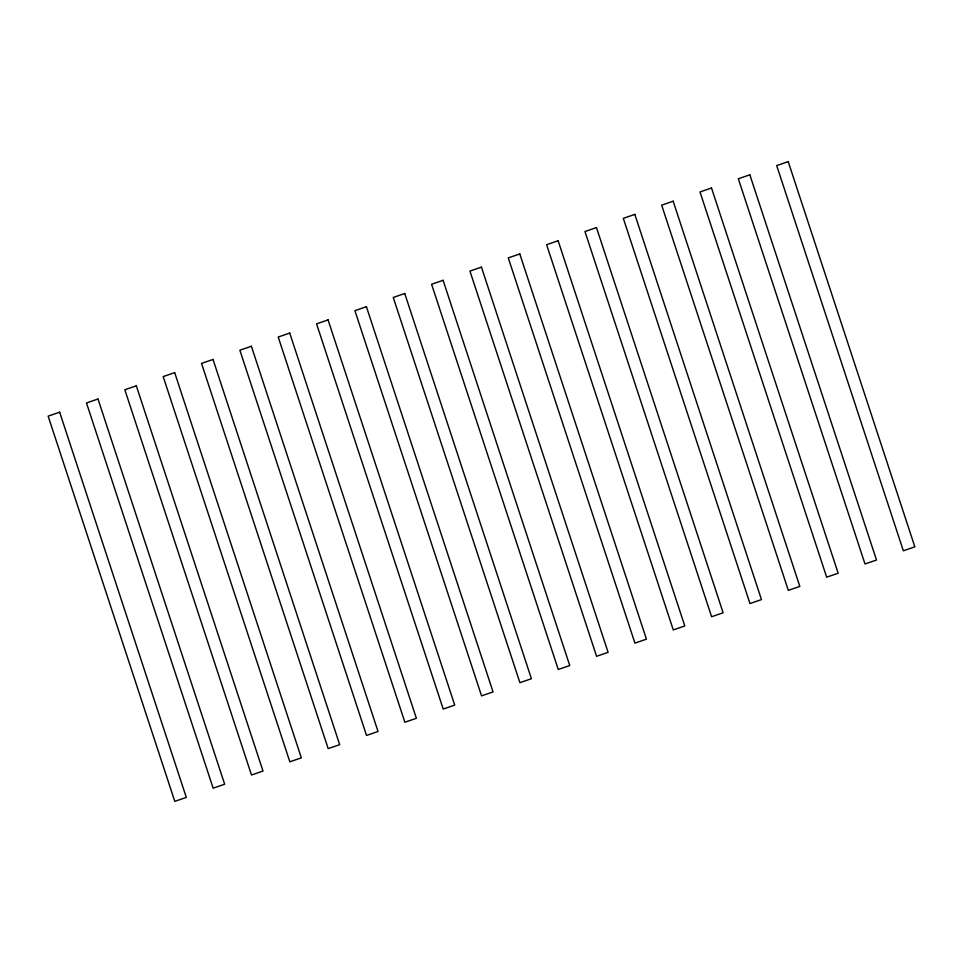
<?xml version="1.0" encoding="UTF-8"?>
<svg xmlns="http://www.w3.org/2000/svg" width="963" height="963" viewBox="0 0 963 963"><rect width="100%" height="100%" fill="white"/><g stroke="black" fill="none" stroke-linecap="round" stroke-linejoin="round"><path stroke-width="1.44" d="M59.658 412.2L48.15 416.148L174.797 801.372L186.304 797.412L59.658 412.2M97.997 399.007L86.489 402.967L213.148 788.179L224.656 784.219L97.997 399.007M136.337 385.826L124.841 389.774L251.487 774.998L262.995 771.038L136.337 385.826M174.688 372.633L163.18 376.593L289.839 761.805L301.335 757.845L174.688 372.633M213.028 359.452L201.532 363.4L328.178 748.612L339.686 744.664L213.028 359.452M251.379 346.259L239.871 350.219L366.53 735.431L378.026 731.471L251.379 346.259M289.719 333.066L278.211 337.026L404.869 722.238L416.377 718.29L289.719 333.066M328.07 319.885L316.562 323.845L443.209 709.057L454.717 705.097L328.07 319.885M366.409 306.691L354.902 310.652L481.56 695.864L493.056 691.915L366.409 306.691M404.749 293.51L393.253 297.459L519.9 682.683L531.407 678.722L404.749 293.51M443.1 280.317L431.593 284.278L558.251 669.49L569.747 665.541L443.1 280.317M481.44 267.136L469.944 271.084L596.591 656.309L608.098 652.348L481.44 267.136M519.791 253.943L508.283 257.903L634.93 643.115L646.438 639.155L519.791 253.943M558.131 240.762L546.623 244.71L673.281 629.934L684.789 625.974L558.131 240.762M596.47 227.569L584.974 231.529L711.621 616.741L723.129 612.781L596.47 227.569M634.822 214.388L623.314 218.336L749.972 603.548L761.468 599.6L634.822 214.388M673.161 201.195L661.665 205.155L788.312 590.367L799.82 586.407L673.161 201.195M711.513 188.002L700.005 191.962L826.663 577.174L838.159 573.226L711.513 188.002M749.852 174.821L738.344 178.781L865.003 563.993L876.511 560.033L749.852 174.821M788.203 161.628L776.696 165.588L903.342 550.8L914.85 546.852L788.203 161.628"/></g></svg>
